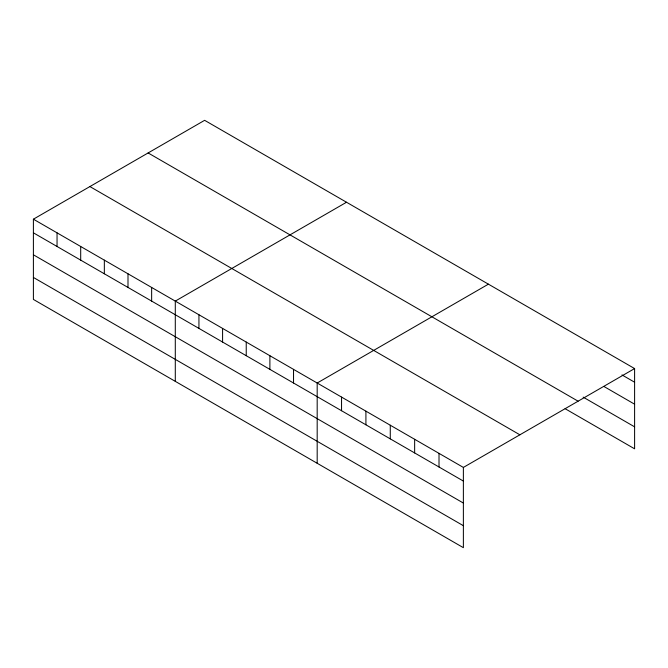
<?xml version="1.0" encoding="UTF-8"?>
<svg xmlns="http://www.w3.org/2000/svg" width="668" height="668" viewBox="0 0 668 668"><rect width="100%" height="100%" fill="white"/><g stroke="black" fill="none" stroke-linecap="round" stroke-linejoin="round"><path stroke-width="1" d="M33.4 219.188L463.375 467.425L463.375 547.676L33.4 299.431L33.4 219.188L204.625 120.323L634.6 368.569L634.6 448.812L565.111 408.699M346.517 202.245L175.292 301.101L175.292 381.353M488.408 284.167L317.183 383.023L317.183 463.266M463.375 467.425L634.6 368.569M621.966 374.915L634.6 382.213M603.922 386.471L634.6 404.19M583.164 397.134L634.6 426.835M148.121 152.947L578.096 401.192M89.904 186.564L519.879 434.801M33.4 232.823L463.375 481.069M33.4 254.8L463.375 503.046M33.4 277.445L463.375 525.691M439.01 453.363L439.01 466.999M414.644 439.293L414.644 452.929M390.279 425.224L390.279 438.868M365.914 411.162L365.914 424.798M341.548 397.093L341.548 410.728M293.536 369.371L293.536 383.006M269.889 355.718L269.889 369.354M246.233 342.066L246.233 355.702M222.586 328.414L222.586 342.049M198.939 314.762L198.939 328.397M151.644 287.449L151.644 301.093M127.997 273.796L127.997 287.44M104.342 260.144L104.342 273.78M80.694 246.492L80.694 260.128M57.047 232.84L57.047 246.475"/></g></svg>
